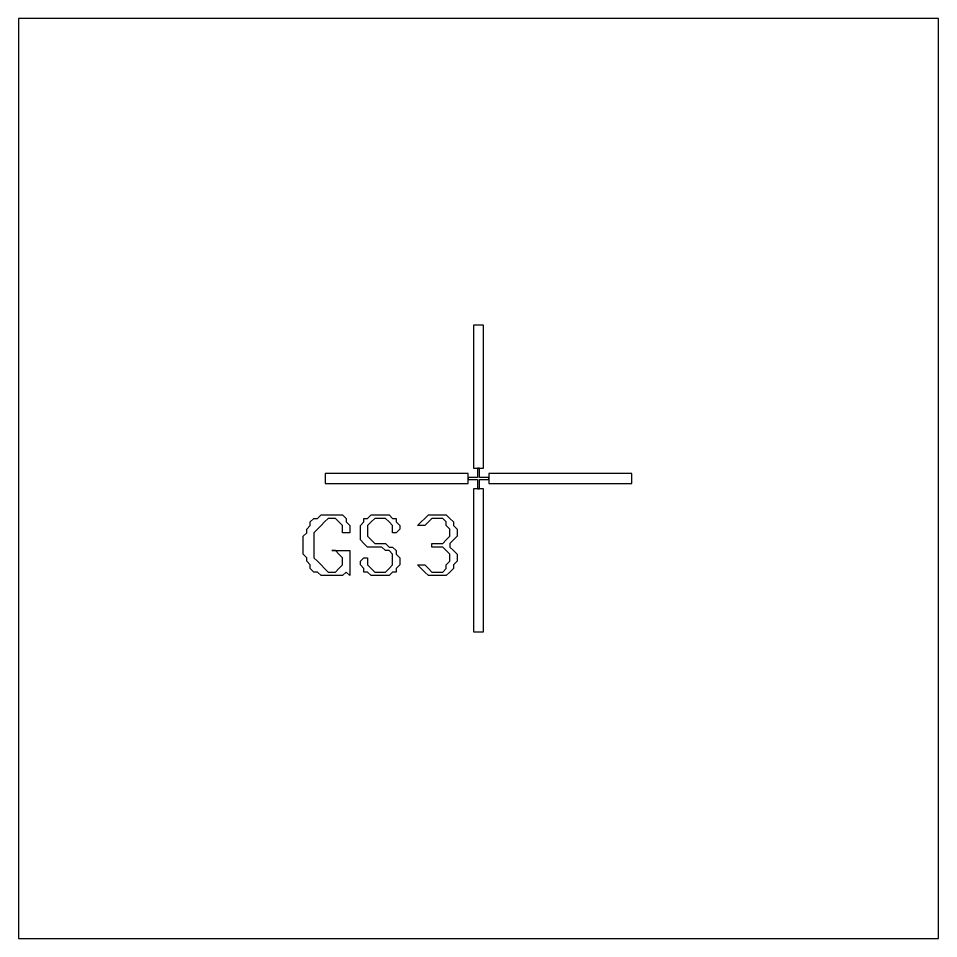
# Model space of a CAD drawing. Extents: x -3590 to 3590, y -2090 to 2775.
# Drawn here: x 110 to 290, y -2090 to -1910 of the extents above; entities that cross this region are included whole.
import ezdxf

# ---------------------------------------------------------------- set-up
doc = ezdxf.new("R2010")
doc.units = 0

msp = doc.modelspace()

# ---------------------------------------------------------------- linework, layer by layer
at = {"layer": 'M1_Neg'}
for points in [[(199, -1998), (201, -1998), (201, -1970), (199, -1970)], [(202, -1999.8), (200.2, -1999.8), (200.2, -1998), (199.8, -1998), (199.8, -1999.8), (198, -1999.8), (198, -2000.2), (199.8, -2000.2), (199.8, -2002), (200.2, -2002), (200.2, -2000.2), (202, -2000.2)], [(170, -2001), (198, -2001), (198, -1999), (170, -1999)], [(202, -2001), (230, -2001), (230, -1999), (202, -1999)], [(199, -2030), (201, -2030), (201, -2002), (199, -2002)], [(165.7, -2011.3), (166.4, -2010.6), (166.4, -2009.9), (167.1, -2009.2), (167.1, -2008.5), (167.8, -2007.8), (168.5, -2007.8), (169.2, -2007.1), (169.9, -2007.1), (170.6, -2007.1), (171.3, -2007.1), (172, -2007.1), (172.7, -2007.1), (173.4, -2007.1), (174.1, -2007.8), (174.1, -2008.5), (174.8, -2009.2), (174.8, -2009.9), (174.8, -2010.6), (174.1, -2010.6), (173.4, -2010.6), (173.4, -2009.9), (173.4, -2009.2), (172.7, -2008.5), (172, -2007.8), (171.3, -2007.8), (170.6, -2007.8), (169.9, -2008.5), (169.2, -2009.2), (168.5, -2009.9), (167.8, -2010.6), (167.8, -2011.3), (167.8, -2012), (167.8, -2012.7), (167.8, -2013.4), (167.8, -2014.1), (167.8, -2014.8), (167.8, -2015.5), (168.5, -2016.2), (169.2, -2016.9), (169.9, -2017.6), (170.6, -2018.3), (171.3, -2018.3), (172, -2018.3), (172.7, -2017.6), (173.4, -2016.9), (173.4, -2016.2), (173.4, -2015.5), (172.7, -2014.8), (172, -2014.1), (171.3, -2014.1), (172, -2014.1), (172.7, -2014.1), (173.4, -2014.1), (174.1, -2014.1), (174.8, -2014.1), (174.8, -2014.8), (174.8, -2015.5), (174.8, -2016.2), (174.8, -2016.9), (174.8, -2017.6), (174.8, -2018.3), (174.8, -2019), (174.1, -2018.3), (173.4, -2019), (172.7, -2019), (172, -2019), (171.3, -2019), (170.6, -2019), (169.9, -2019), (169.2, -2019), (168.5, -2018.3), (167.8, -2018.3), (167.1, -2017.6), (167.1, -2016.9), (166.4, -2016.2), (166.4, -2015.5), (165.7, -2014.8), (165.7, -2014.1), (165.7, -2013.4), (165.7, -2012.7), (165.7, -2012), (165.7, -2011.3)], [(176.9, -2009.2), (177.6, -2008.5), (177.6, -2007.8), (178.3, -2007.8), (179, -2007.1), (179.7, -2007.1), (180.4, -2007.1), (181.1, -2007.1), (181.8, -2007.1), (182.5, -2007.1), (183.2, -2007.8), (183.9, -2007.8), (183.9, -2008.5), (184.6, -2009.2), (184.6, -2009.9), (183.9, -2010.6), (183.2, -2010.6), (183.2, -2009.9), (183.2, -2009.2), (182.5, -2008.5), (181.8, -2007.8), (181.1, -2007.8), (180.4, -2007.8), (179.7, -2007.8), (179, -2008.5), (178.3, -2009.2), (178.3, -2009.9), (178.3, -2010.6), (178.3, -2011.3), (179, -2012), (179.7, -2012.7), (180.4, -2012.7), (181.1, -2012.7), (181.8, -2012.7), (182.5, -2013.4), (183.2, -2013.4), (183.9, -2014.1), (183.9, -2014.8), (184.6, -2015.5), (184.6, -2016.2), (184.6, -2016.9), (183.9, -2017.6), (183.9, -2018.3), (183.2, -2018.3), (182.5, -2019), (181.8, -2019), (181.1, -2019), (180.4, -2019), (179.7, -2019), (179, -2019), (178.3, -2018.3), (177.6, -2018.3), (177.6, -2017.6), (176.9, -2016.9), (176.9, -2016.2), (177.6, -2015.5), (178.3, -2015.5), (178.3, -2016.2), (178.3, -2016.9), (179, -2017.6), (179.7, -2018.3), (180.4, -2018.3), (181.1, -2018.3), (181.8, -2018.3), (182.5, -2017.6), (183.2, -2016.9), (183.2, -2016.2), (183.2, -2015.5), (183.2, -2014.8), (182.5, -2014.1), (181.8, -2014.1), (181.1, -2013.4), (180.4, -2013.4), (179.7, -2013.4), (179, -2013.4), (178.3, -2013.4), (177.6, -2012.7), (176.9, -2012), (176.9, -2011.3), (176.9, -2010.6), (176.9, -2009.9), (176.9, -2009.2)], [(188.1, -2009.2), (188.8, -2008.5), (189.5, -2007.8), (190.2, -2007.1), (190.9, -2007.1), (191.6, -2007.1), (192.3, -2007.1), (193, -2007.1), (193.7, -2007.1), (194.4, -2007.8), (195.1, -2008.5), (195.1, -2009.2), (195.8, -2009.9), (195.8, -2010.6), (195.8, -2011.3), (195.1, -2012), (194.4, -2012.7), (194.4, -2013.4), (195.1, -2014.1), (195.8, -2014.8), (195.8, -2015.5), (195.8, -2016.2), (195.1, -2016.9), (195.1, -2017.6), (194.4, -2018.3), (193.7, -2019), (193, -2019), (192.3, -2019), (191.6, -2019), (190.9, -2019), (190.2, -2019), (189.5, -2018.3), (188.8, -2017.6), (188.1, -2016.9), (188.8, -2016.9), (189.5, -2016.9), (190.2, -2017.6), (190.9, -2018.3), (191.6, -2018.3), (192.3, -2018.3), (193, -2018.3), (193.7, -2017.6), (193.7, -2016.9), (194.4, -2016.2), (194.4, -2015.5), (194.4, -2014.8), (193.7, -2014.1), (193, -2013.4), (192.3, -2013.4), (191.6, -2013.4), (190.9, -2013.4), (190.9, -2012.7), (191.6, -2012.7), (192.3, -2012.7), (193, -2012.7), (193.7, -2012), (194.4, -2011.3), (194.4, -2010.6), (194.4, -2009.9), (193.7, -2009.2), (193.7, -2008.5), (193, -2007.8), (192.3, -2007.8), (191.6, -2007.8), (190.9, -2007.8), (190.2, -2008.5), (189.5, -2009.2), (188.8, -2009.2), (188.1, -2009.2)]]:
    msp.add_lwpolyline(points, close=True, dxfattribs=at)
at = {"layer": 'M2_Neg'}
msp.add_lwpolyline([(110, -2090), (290, -2090), (290, -1910), (110, -1910)], close=True, dxfattribs=at)

doc.saveas('drawing.dxf')
